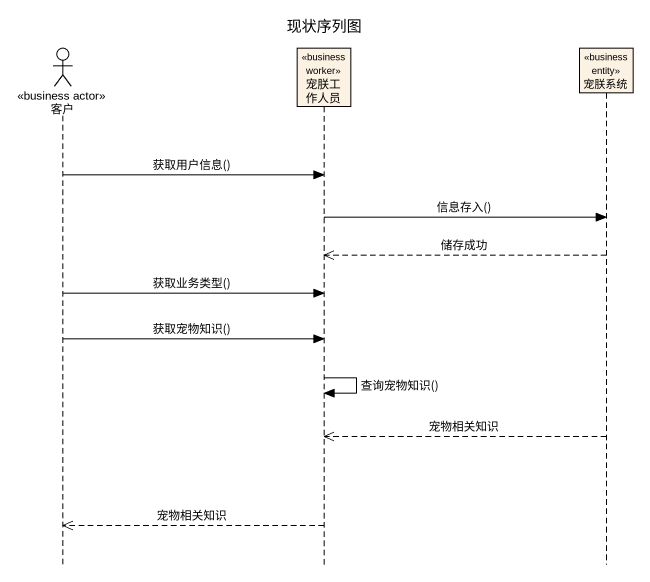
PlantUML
@startuml
title 现状序列图
hide footbox
actor 客户 <<business actor>>
participant 宠朕工作人员 <<business worker>>
participant 宠朕系统 <<business entity>>

客户 -> 宠朕工作人员 : 获取用户信息()
宠朕工作人员 -> 宠朕系统 : 信息存入()
宠朕系统 -->> 宠朕工作人员 : 储存成功
客户 -> 宠朕工作人员 : 获取业务类型()
客户 -> 宠朕工作人员 : 获取宠物知识()
宠朕工作人员 -> 宠朕工作人员 : 查询宠物知识()
宠朕系统 -->> 宠朕工作人员 : 宠物相关知识
宠朕工作人员 -->> 客户 : 宠物相关知识
@enduml
